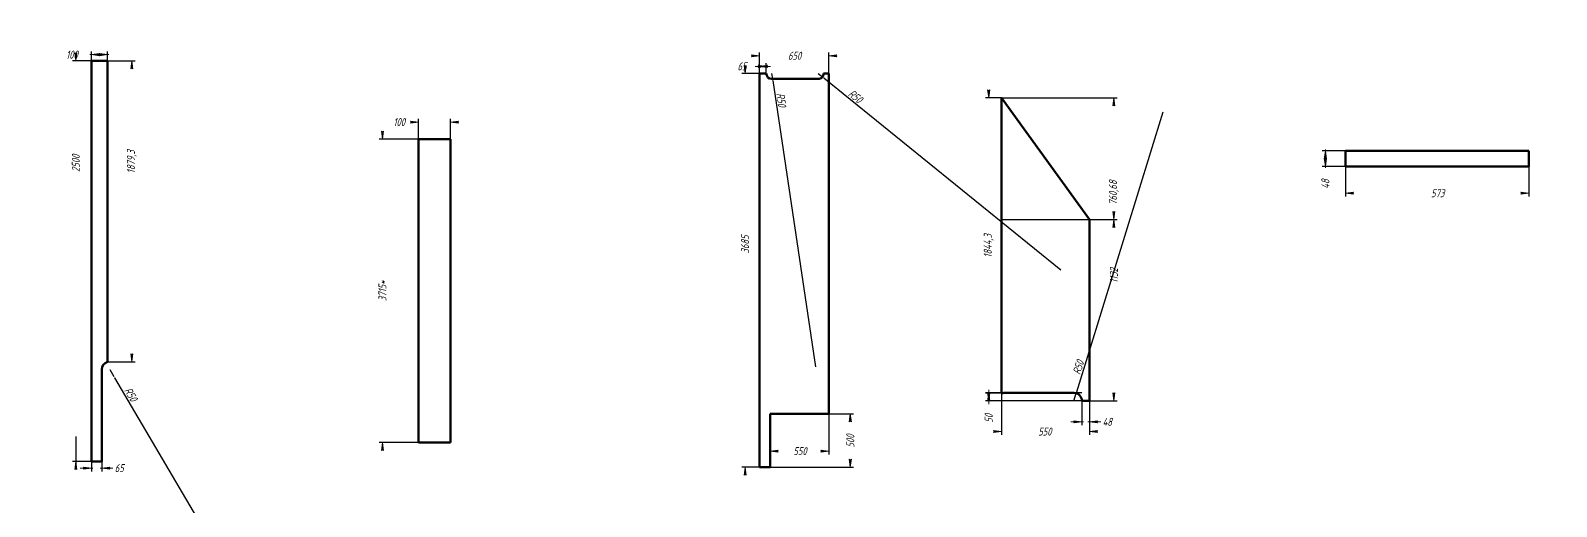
# Model space of a CAD drawing. Header units: millimetres. Extents: x 0 to 7350, y -239 to 297.
# Drawn here: x 919 to 1873, y 0 to 297 of the extents above; entities that cross this region are included whole.
import ezdxf

# ---------------------------------------------------------------- set-up
doc = ezdxf.new("R2010")
doc.units = ezdxf.units.MM
doc.linetypes.add('K5LT_BASIC', pattern=[0])
doc.linetypes.add('K5LT_THIN', pattern=[0])
doc.layers.add('Системный слой', color=7, linetype='Continuous')
doc.layers.add('Системный слой (1)', color=7, linetype='Continuous', true_color=0x909090)
doc.styles.add('KDIMTEXTSTYLE', font='GOST_AU.SHX', dxfattribs={"width": 0.96, "oblique": 15, "height": 5})
doc.dimstyles.new('KDIMSTYLE (0.07)', dxfattribs={"dimtxt": 5, "dimasz": 1, "dimexe": 2, "dimexo": 0, "dimgap": 1, "dimtad": 1, "dimlfac": 15, "dimtxsty": 'KDIMTEXTSTYLE', "dimsah": 1, "dimcen": 0, "dimdle": 1, "dimadec": 0, "dimazin": 0, "dimtfac": 0.667, "dimtmove": 0, "dimatfit": 3, "dimfxl": 1, "dimtvp": 1, "dimtolj": 1, "dimtzin": 0, "dimarcsym": 0})
doc.dimstyles.new('KDIMSTYLE (0.10)', dxfattribs={"dimtxt": 5, "dimasz": 1, "dimexe": 2, "dimexo": 0, "dimgap": 1, "dimtad": 1, "dimlfac": 10, "dimtxsty": 'KDIMTEXTSTYLE', "dimsah": 1, "dimcen": 0, "dimdle": 1, "dimadec": 0, "dimazin": 0, "dimtfac": 0.667, "dimtmove": 0, "dimatfit": 3, "dimfxl": 1, "dimtvp": 1, "dimtolj": 1, "dimtzin": 0, "dimarcsym": 0})
doc.dimstyles.new('KDIMSTYLE (0.20)', dxfattribs={"dimtxt": 5, "dimasz": 1, "dimexe": 2, "dimexo": 0, "dimgap": 1, "dimtad": 1, "dimlfac": 5, "dimtxsty": 'KDIMTEXTSTYLE', "dimsah": 1, "dimcen": 0, "dimdle": 1, "dimadec": 0, "dimazin": 0, "dimtfac": 0.667, "dimtmove": 0, "dimatfit": 3, "dimfxl": 1, "dimtvp": 1, "dimtolj": 1, "dimtzin": 0, "dimarcsym": 0})

# ---------------------------------------------------------------- blocks, each defined once
blk = doc.blocks.new('KDIMARROW_01')
at = {"layer": 'Системный слой'}
blk.add_hatch(color=0, dxfattribs=at).paths.add_polyline_path([(0, 0), (-5, 0.658262491226197), (-4.5, 5.51091059616309e-16), (-5, -0.6582624912261956)])
at = {"layer": 'Системный слой', "color": 0, "linetype": 'K5LT_THIN', "lineweight": 18}
for p, q in [((-4.5, 5.51091059616309e-16), (-5, 0.658262491226197)), ((-5, 0.658262491226197), (0, 0)), ((0, 0), (-5, -0.6582624912261956)), ((-5, -0.6582624912261956), (-4.5, 5.51091059616309e-16))]:
    blk.add_line(p, q, dxfattribs=at)
at = {"layer": 'Системный слой (1)', "color": 0, "linetype": 'K5LT_THIN', "lineweight": 18}
blk.add_line((0, 0), (-1, 0), dxfattribs=at)
blk = doc.blocks.new('KDIMARROW_02')
at = {"layer": 'Системный слой'}
blk.add_hatch(color=0, dxfattribs=at).paths.add_polyline_path([(4.5, -5.51091059616309e-16), (5, 0.6582624912261956), (0, 0), (5, -0.658262491226197)])
at = {"layer": 'Системный слой', "color": 0, "linetype": 'K5LT_THIN', "lineweight": 18}
for p, q in [((5, 0.6582624912261956), (0, 0)), ((0, 0), (5, -0.658262491226197)), ((0, 0), (7, -8.572527594031472e-16)), ((4.5, -5.51091059616309e-16), (5, 0.6582624912261956)), ((5, -0.658262491226197), (4.5, -5.51091059616309e-16))]:
    blk.add_line(p, q, dxfattribs=at)
at = {"layer": 'Системный слой (1)', "color": 0, "linetype": 'K5LT_THIN', "lineweight": 18}
blk.add_line((0, 0), (-1, 0), dxfattribs=at)

msp = doc.modelspace()

# ---------------------------------------------------------------- linework, layer by layer
at = {"layer": 'Системный слой (1)', "color": 5, "linetype": 'K5LT_BASIC', "lineweight": 60, "true_color": 0x0000ff}
for p, q in [((957.1091825340404, 28.12116539936855), (957.1091825340404, 278.1211653993681)), ((957.1091825340404, 278.1211653993681), (967.1091825340404, 278.1211653993681)), ((967.1091825340404, 278.1211653993681), (967.1091825340405, 90.19086140645487)), ((1374.612436910167, 24.48934673624674), (1374.612436910166, 270.1560134029135)), ((1374.612436910166, 270.1560134029135), (1378.945770243496, 270.1560134029133)), ((1414.745770243496, 270.1560134029136), (1417.945770243498, 270.1560134029129)), ((1417.945770243498, 270.1560134029129), (1417.945770243498, 57.82268006957946)), ((1382.279103576829, 266.8226800695801), (1411.412436910163, 266.8226800695803)), ((1525.974970207139, 255.0524711068226), (1580.974970207139, 179.0524711068225)), ((1525.974970207139, 70.62216711390894), (1525.974970207139, 255.0524711068226)), ((1161.612436910165, 39.81612911041623), (1161.612436910165, 229.1481845762433)), ((1161.612436910165, 229.1481845762433), (1181.612436910165, 229.1481845762433)), ((1181.612436910165, 229.1481845762433), (1181.612436910165, 39.81612911041632)), ((1740.911909364, 221.8524711068275), (1855.511909364001, 221.8524711068275)), ((1740.911909364001, 212.2524711068177), (1740.911909364, 221.8524711068275)), ((1855.511909364001, 221.8524711068275), (1855.511909364, 212.2524711068177)), ((1855.511909364, 212.2524711068177), (1740.911909364001, 212.2524711068177)), ((1580.974970207139, 179.0524711068225), (1580.974970207139, 65.85247110682226)), ((963.6091825340355, 85.42116539936853), (963.6091825340355, 28.12116539936846)), ((1571.174970207134, 70.85247110682259), (1527.474970207134, 70.85247110682263)), ((1417.945770243498, 57.82268006957946), (1381.279103576834, 57.82268006958011)), ((1381.279103576834, 57.82268006958011), (1381.279103576834, 24.4893467362468)), ((1580.974970207139, 65.85247110682226), (1576.174970207134, 65.85247110682258)), ((1181.612436910165, 39.81612911041632), (1161.612436910165, 39.81612911041623)), ((963.6091825340355, 28.12116539936846), (957.1091825340404, 28.12116539936855)), ((1381.279103576834, 24.4893467362468), (1374.612436910167, 24.48934673624674))]:
    msp.add_line(p, q, dxfattribs=at)
for centre, radius, start, end in [((1382.279103576829, 270.1560134029134), 3.333333333333321, 180.0000000000004, 270.0000000000003), ((1411.412436910163, 270.1560134029136), 3.333333333333321, 270.0000000000003, 3.549109244526981e-13), ((968.6091825340355, 85.42116539936853), 4.999999999999985, 107.4576031236618, 180), ((1527.474970207134, 65.85247110682263), 4.999999999999982, 89.99999999999993, 107.4576031236617), ((1571.174970207134, 65.85247110682259), 4.999999999999982, 0, 89.99999999999994)]:
    msp.add_arc(centre, radius, start, end, dxfattribs=at)

# ---------------------------------------------------------------- dimensions: what is measured, and where the dimension line sits
at = {"layer": 'Системный слой (1)', "color": 7}
for base, p1, p2, location, dimstyle, override in [((957.1091825340404, 281.959297493091), (967.1091825340404, 278.1211653993681), (957.1091825340404, 278.1211653993681), (944.9658500526563, 281.9592974930909), 'KDIMSTYLE (0.10)', {"dimexo": 0, "dimpost": '\\H5.0;\\W0.965;\\Q15;\\Q15;\\H5.0;\\W0.965;\\Q15;<>\\H5.0;\\W0.965;\\Q15;\\Q15;', "dimblk1": 'KDIMARROW_02', "dimblk2": 'KDIMARROW_02', "dimse1": 0, "dimse2": 0, "dimclrt": 7, "dimtolj": 1}), ((1374.612436910166, 281.2859131129767), (1417.945770243498, 270.1560134029129), (1374.612436910166, 270.1560134029135), (1396.612436910166, 281.2859131129764), 'KDIMSTYLE (0.07)', {"dimexo": 0, "dimpost": '\\H5.0;\\W0.965;\\Q15;\\Q15;\\H5.0;\\W0.965;\\Q15;<>\\H5.0;\\W0.965;\\Q15;\\Q15;', "dimblk1": 'KDIMARROW_01', "dimblk2": 'KDIMARROW_01', "dimse1": 0, "dimse2": 0, "dimclrt": 7, "dimtolj": 1}), ((1374.612436910166, 274.673814898792), (1378.945770243496, 270.1560134029133), (1374.612436910166, 270.1560134029135), (1363.742541229424, 274.6738148987919), 'KDIMSTYLE (0.07)', {"dimexo": 0, "dimpost": '\\H5.0;\\W0.965;\\Q15;\\Q15;\\H5.0;\\W0.965;\\Q15;<>\\H5.0;\\W0.965;\\Q15;\\Q15;', "dimblk1": 'KDIMARROW_02', "dimblk2": 'KDIMARROW_02', "dimse1": 0, "dimse2": 0, "dimclrt": 7, "dimtolj": 1}), ((1161.612436910165, 239.8758274553269), (1181.612436910165, 229.1481845762433), (1161.612436910165, 229.1481845762433), (1149.469104428781, 239.8758274553269), 'KDIMSTYLE (0.20)', {"dimexo": 0, "dimpost": '\\H5.0;\\W0.965;\\Q15;\\Q15;\\H5.0;\\W0.965;\\Q15;<>\\H5.0;\\W0.965;\\Q15;\\Q15;', "dimblk1": 'KDIMARROW_01', "dimblk2": 'KDIMARROW_01', "dimse1": 0, "dimse2": 0, "dimclrt": 7, "dimtolj": 1}), ((1855.511909364, 195.4745892142231), (1740.911909364001, 212.2524711068177), (1855.511909364, 212.2524711068177), (1798.511909364, 195.4745892142231), 'KDIMSTYLE (0.20)', {"dimexo": 0, "dimpost": '\\H5.0;\\W0.965;\\Q15;\\Q15;\\H5.0;\\W0.965;\\Q15;<>\\H5.0;\\W0.965;\\Q15;\\Q15;', "dimblk1": 'KDIMARROW_01', "dimblk2": 'KDIMARROW_01', "dimse1": 0, "dimse2": 0, "dimclrt": 7, "dimtolj": 1}), ((1525.974970207139, 46.72498498622832), (1580.974970207139, 70.62216711390893), (1525.974970207139, 70.62216711390893), (1552.974970207139, 46.72498498622832), 'KDIMSTYLE (0.10)', {"dimexo": 0, "dimpost": '\\H5.0;\\W0.965;\\Q15;\\Q15;\\H5.0;\\W0.965;\\Q15;<>\\H5.0;\\W0.965;\\Q15;\\Q15;', "dimblk1": 'KDIMARROW_01', "dimblk2": 'KDIMARROW_01', "dimse1": 0, "dimse2": 0, "dimclrt": 7, "dimtolj": 1}), ((1417.945770243498, 34.50095611334672), (1381.279103576834, 57.82268006958011), (1417.945770243498, 57.82268006957946), (1399.945770243498, 34.5009561133466), 'KDIMSTYLE (0.07)', {"dimexo": 0, "dimpost": '\\H5.0;\\W0.965;\\Q15;\\Q15;\\H5.0;\\W0.965;\\Q15;<>\\H5.0;\\W0.965;\\Q15;\\Q15;', "dimblk1": 'KDIMARROW_01', "dimblk2": 'KDIMARROW_01', "dimse1": 0, "dimse2": 0, "dimclrt": 7, "dimtolj": 1}), ((1580.974970207138, 52.79184815399434), (1576.174970207134, 65.85247110682258), (1580.974970207139, 65.85247110682226), (1592.051969768453, 52.79184815399358), 'KDIMSTYLE (0.10)', {"dimexo": 0, "dimpost": '\\H5.0;\\W0.965;\\Q15;\\Q15;\\H5.0;\\W0.965;\\Q15;<>\\H5.0;\\W0.965;\\Q15;\\Q15;', "dimblk1": 'KDIMARROW_02', "dimblk2": 'KDIMARROW_02', "dimse1": 0, "dimse2": 0, "dimclrt": 7, "dimtolj": 1}), ((963.6091825340355, 23.90646355179138), (957.1091825340404, 28.12116539936855), (963.6091825340355, 28.12116539936846), (974.5007448814439, 23.90646355179138), 'KDIMSTYLE (0.10)', {"dimexo": 0, "dimpost": '\\H5.0;\\W0.965;\\Q15;\\Q15;\\H5.0;\\W0.965;\\Q15;<>\\H5.0;\\W0.965;\\Q15;\\Q15;', "dimblk1": 'KDIMARROW_02', "dimblk2": 'KDIMARROW_02', "dimse1": 0, "dimse2": 0, "dimclrt": 7, "dimtolj": 1})]:
    msp.add_linear_dim(base=base, p1=p1, p2=p2, location=location, dimstyle=dimstyle, override=override, dxfattribs=at).render()
for base, p1, p2, location, dimstyle, override in [((947.4115821013573, 28.12116539936855), (957.1091825340404, 278.1211653993681), (957.1091825340404, 28.12116539936855), (947.4115821013572, 214.1211653993685), 'KDIMSTYLE (0.10)', {"dimexo": 0, "dimpost": '\\H5.0;\\W0.965;\\Q15;\\Q15;\\H5.0;\\W0.965;\\Q15;<>\\H5.0;\\W0.965;\\Q15;\\Q15;', "dimblk1": 'KDIMARROW_01', "dimblk2": 'KDIMARROW_01', "dimse1": 0, "dimse2": 0, "dimclrt": 7, "dimtolj": 1}), ((982.4155968648479, 278.1211653993681), (967.1091825340405, 90.19086140645487), (967.1091825340404, 278.1211653993681), (982.415596864848, 215.1211653993681), 'KDIMSTYLE (0.10)', {"dimexo": 0, "dimpost": '\\H5.0;\\W0.965;\\Q15;\\Q15;\\H5.0;\\W0.965;\\Q15;<>\\H5.0;\\W0.965;\\Q15;\\Q15;', "dimblk1": 'KDIMARROW_01', "dimblk2": 'KDIMARROW_01', "dimse1": 0, "dimse2": 0, "dimclrt": 7, "dimtolj": 1}), ((1365.658233048783, 24.48934673624669), (1374.612436910166, 270.1560134029135), (1374.612436910167, 24.48934673624674), (1365.658233048782, 163.4893467362467), 'KDIMSTYLE (0.07)', {"dimexo": 0, "dimpost": '\\H5.0;\\W0.965;\\Q15;\\Q15;\\H5.0;\\W0.965;\\Q15;<>\\H5.0;\\W0.965;\\Q15;\\Q15;', "dimblk1": 'KDIMARROW_01', "dimblk2": 'KDIMARROW_01', "dimse1": 0, "dimse2": 0, "dimclrt": 7, "dimtolj": 1}), ((1517.922858028868, 70.62216711390894), (1525.974970207139, 255.0524711068226), (1525.974970207139, 70.62216711390894), (1517.922858028868, 162.6221671139089), 'KDIMSTYLE (0.10)', {"dimexo": 0, "dimpost": '\\H5.0;\\W0.965;\\Q15;\\Q15;\\H5.0;\\W0.965;\\Q15;<>\\H5.0;\\W0.965;\\Q15;\\Q15;', "dimblk1": 'KDIMARROW_01', "dimblk2": 'KDIMARROW_01', "dimse1": 0, "dimse2": 0, "dimclrt": 7, "dimtolj": 1}), ((1596.136969329764, 255.0524711068224), (1525.974970207139, 178.9843647502834), (1525.974970207139, 255.0524711068226), (1596.136969329763, 195.8084261440209), 'KDIMSTYLE (0.10)', {"dimexo": 0, "dimpost": '\\H5.0;\\W0.965;\\Q15;\\Q15;\\H5.0;\\W0.965;\\Q15;<>\\H5.0;\\W0.965;\\Q15;\\Q15;', "dimblk1": 'KDIMARROW_01', "dimblk2": 'KDIMARROW_01', "dimse1": 0, "dimse2": 0, "dimclrt": 7, "dimtolj": 1}), ((1728.316902868223, 212.2524711068177), (1740.911909364, 221.8524711068275), (1740.911909364001, 212.2524711068177), (1728.316902868223, 201.1754715455028), 'KDIMSTYLE (0.20)', {"dimexo": 0, "dimpost": '\\H5.0;\\W0.965;\\Q15;\\Q15;\\H5.0;\\W0.965;\\Q15;<>\\H5.0;\\W0.965;\\Q15;\\Q15;', "dimblk1": 'KDIMARROW_02', "dimblk2": 'KDIMARROW_02', "dimse1": 0, "dimse2": 0, "dimclrt": 7, "dimtolj": 1}), ((1596.136969329763, 179.0524711068225), (1580.974970207139, 65.85247110682226), (1580.974970207139, 179.0524711068225), (1596.136969329763, 144.0524711068225), 'KDIMSTYLE (0.10)', {"dimexo": 0, "dimpost": '\\H5.0;\\W0.965;\\Q15;\\Q15;\\H5.0;\\W0.965;\\Q15;<>\\H5.0;\\W0.965;\\Q15;\\Q15;', "dimblk1": 'KDIMARROW_01', "dimblk2": 'KDIMARROW_01', "dimse1": 0, "dimse2": 0, "dimclrt": 7, "dimtolj": 1}), ((1517.922858028868, 65.85247110682258), (1576.174970207134, 70.85247110682259), (1576.174970207134, 65.85247110682258), (1517.922858028868, 54.96590875941045), 'KDIMSTYLE (0.10)', {"dimexo": 0, "dimpost": '\\H5.0;\\W0.965;\\Q15;\\Q15;\\H5.0;\\W0.965;\\Q15;<>\\H5.0;\\W0.965;\\Q15;\\Q15;', "dimblk1": 'KDIMARROW_02', "dimblk2": 'KDIMARROW_02', "dimse1": 0, "dimse2": 0, "dimclrt": 7, "dimtolj": 1}), ((1431.434453473727, 57.82268006958042), (1381.279103576834, 24.4893467362468), (1381.279103576834, 57.82268006958011), (1431.434453473727, 40.82268006958043), 'KDIMSTYLE (0.07)', {"dimexo": 0, "dimpost": '\\H5.0;\\W0.965;\\Q15;\\Q15;\\H5.0;\\W0.965;\\Q15;<>\\H5.0;\\W0.965;\\Q15;\\Q15;', "dimblk1": 'KDIMARROW_01', "dimblk2": 'KDIMARROW_01', "dimse1": 0, "dimse2": 0, "dimclrt": 7, "dimtolj": 1})]:
    msp.add_linear_dim(base=base, p1=p1, p2=p2, angle=90, location=location, dimstyle=dimstyle, override=override, dxfattribs=at).render()
for center, radius, location, dimstyle in [((1382.279103576829, 270.1560134029134), 3.3333333333333632, (1384.823601478597, 253.2134367887337), 'KDIMSTYLE (0.07)'), ((1411.412436910163, 270.1560134029136), 3.333333333332838, (1432.401255002512, 253.20302858801), 'KDIMSTYLE (0.07)'), ((1571.174970207134, 65.85247110682259), 4.999999999999999, (1577.3224213397, 85.74650741759369), 'KDIMSTYLE (0.10)'), ((968.6091825340355, 85.42116539936853), 5.000000000000001, (978.7623271892234, 68.1646735252209), 'KDIMSTYLE (0.10)')]:
    msp.add_radius_dim(center=center, radius=radius, location=location, dimstyle=dimstyle, override={"dimpost": '\\H5.0;\\W0.965;\\Q15;\\Q15;\\H5.0;\\W0.965;\\Q15;<>\\H5.0;\\W0.965;\\Q15;\\Q15;', "dimblk2": 'KDIMARROW_02', "dimclrt": 7, "dimtolj": 1}, dxfattribs=at).render()
msp.add_linear_dim(base=(1139.02606699974, 39.81612911041623), p1=(1161.612436910165, 229.1481845762433), p2=(1161.612436910165, 39.81612911041623), angle=90, location=(1139.02606699974, 134.4821568433297), text='\\H5.0;\\W0.965;\\Q15;\\Q15;\\H5.0;\\W0.965;\\Q15;\\H5.0;\\W0.965;\\Q15;\\Q15;3715*\\H5.0;\\W0.965;\\Q15;\\Q15;', dimstyle='KDIMSTYLE (0.20)', override={"dimexo": 0, "dimblk1": 'KDIMARROW_01', "dimblk2": 'KDIMARROW_01', "dimse1": 0, "dimse2": 0, "dimclrt": 7, "dimtolj": 1}, dxfattribs=at).render()

doc.saveas('drawing.dxf')
